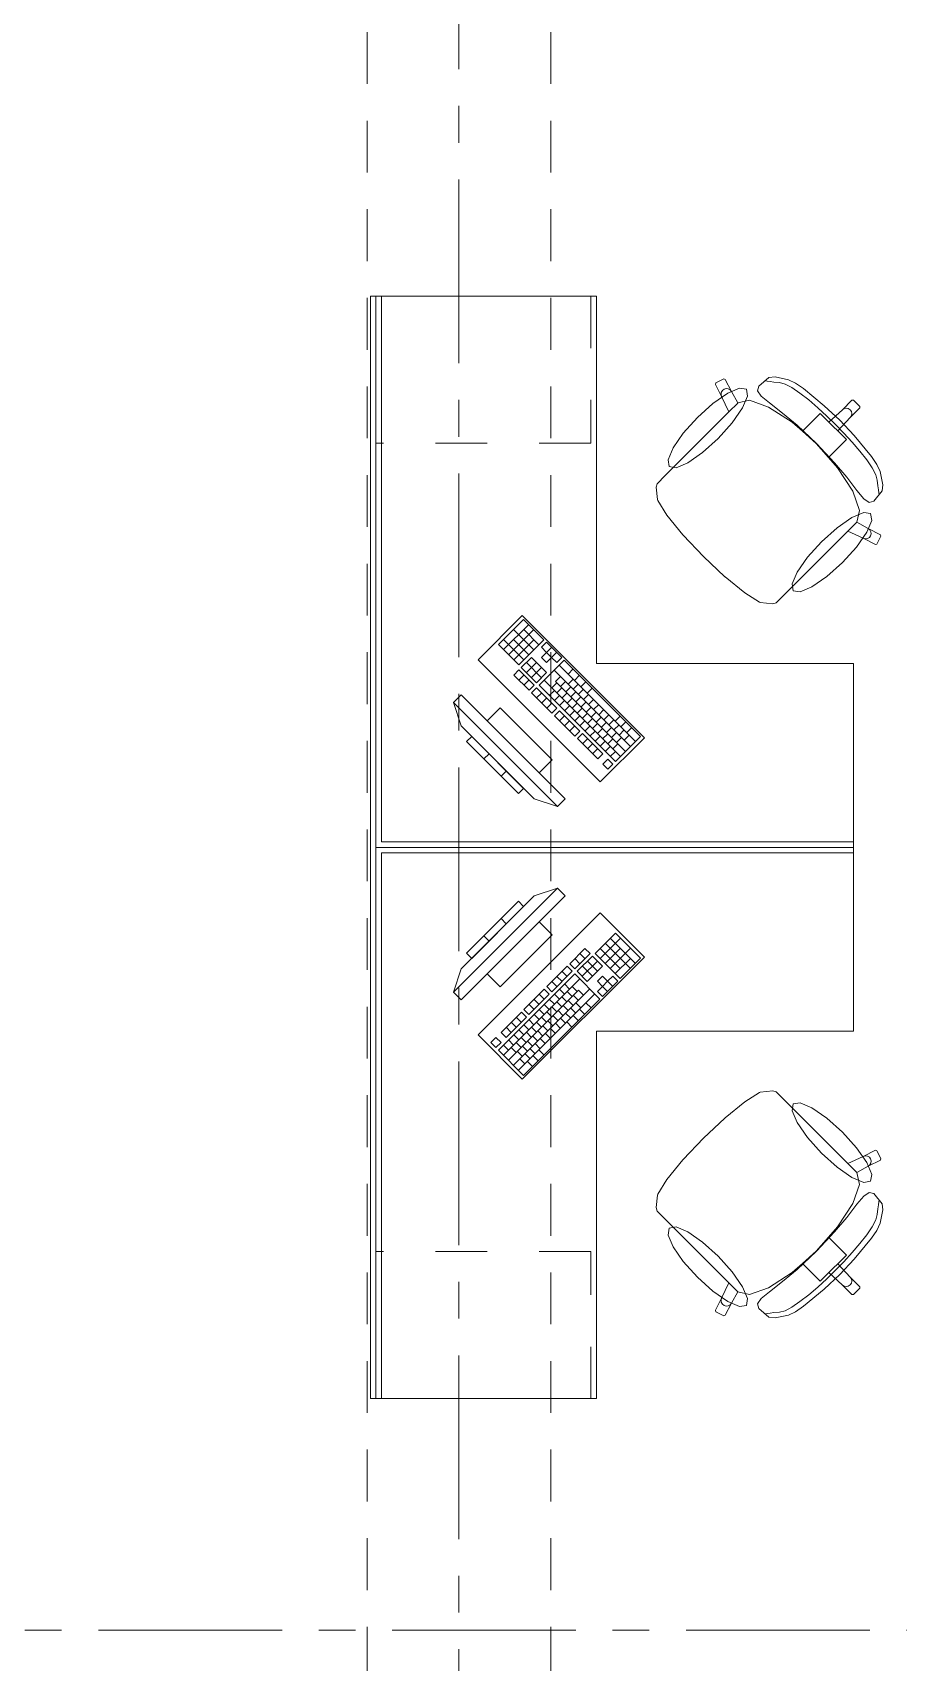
# Model space of a CAD drawing. Header units: inches. Extents: x -38 to 5698, y -33 to 92.
# Drawn here: x 107.659 to 110.017, y 9.914 to 14.35 of the extents above; entities that cross this region are included whole.
import ezdxf

# ---------------------------------------------------------------- set-up
doc = ezdxf.new("R2010")
doc.units = ezdxf.units.IN
doc.header["$MEASUREMENT"] = 0
for name, pattern in [('Hidden Line', [0.195611, 0.141111, -0.0545]), ('Punto & Raya', [0.65, 0.5, -0.075, 0, -0.075]), ('Rayas', [0.282222, 0.141111, -0.141111])]:
    doc.linetypes.add(name, pattern=pattern)
for name, color, linetype in [('02 _ ARQ _ ALB _ Ejes Generales', 7, 'Continuous'), ('08 _ STR _ EXT _ 09 Vigas', 7, 'Continuous'), ('Interior - Mobiliario', 7, 'Continuous'), ('Marcador - Secciones', 251, 'Continuous')]:
    doc.layers.add(name, color=color, linetype=linetype)

msp = doc.modelspace()

# ---------------------------------------------------------------- linework, layer by layer
at = {"layer": '02 _ ARQ _ ALB _ Ejes Generales', "color": 252, "linetype": 'Punto & Raya', "lineweight": 13}
msp.add_line((108.82, 3.05), (108.82, 44.9), dxfattribs=at)
at = {"layer": '08 _ STR _ EXT _ 09 Vigas', "color": 251, "linetype": 'Hidden Line', "lineweight": 13}
for p, q in [((108.57, 7.7), (108.57, 16.9)), ((109.07, 7.7), (109.07, 16.9))]:
    msp.add_line(p, q, dxfattribs=at)
at = {"layer": 'Interior - Mobiliario', "color": 175, "linetype": 'Continuous', "lineweight": 13}
for p, q in [((108.5792, 13.6324), (108.6092, 13.6324)), ((108.5792, 12.1474), (108.5792, 13.6324)), ((108.6092, 13.6324), (108.6092, 12.1474)), ((109.5183, 13.3922), (109.5196, 13.3963)), ((109.5196, 13.3963), (109.541, 13.4071)), ((109.541, 13.4071), (109.545, 13.4058)), ((109.545, 13.4058), (109.562, 13.3727)), ((109.6364, 13.3878), (109.6642, 13.4109)), ((109.6589, 13.4013), (109.6544, 13.4021)), ((109.667, 13.4005), (109.6589, 13.4013)), ((109.6642, 13.4109), (109.681, 13.4128)), ((109.6777, 13.3985), (109.667, 13.4005)), ((109.6931, 13.3973), (109.6777, 13.3985)), ((109.681, 13.4128), (109.7171, 13.4051)), ((109.7079, 13.3934), (109.6931, 13.3973)), ((109.7171, 13.4051), (109.7364, 13.3961)), ((109.7364, 13.3961), (109.7581, 13.3812)), ((109.5353, 13.3591), (109.5183, 13.3922)), ((109.5337, 13.3648), (109.5343, 13.3706)), ((109.5353, 13.3591), (109.5337, 13.3648)), ((109.5343, 13.3706), (109.5372, 13.3757)), ((109.5549, 13.3174), (109.5353, 13.3591)), ((109.5372, 13.3757), (109.5418, 13.3793)), ((109.5418, 13.3793), (109.5474, 13.3809)), ((109.5474, 13.3809), (109.5532, 13.3802)), ((109.5532, 13.3802), (109.5583, 13.3773)), ((109.5583, 13.3773), (109.562, 13.3727)), ((109.562, 13.3727), (109.5793, 13.3417)), ((109.633, 13.3748), (109.6364, 13.3878)), ((109.643, 13.3605), (109.633, 13.3748)), ((109.6653, 13.3419), (109.643, 13.3605)), ((109.7267, 13.3835), (109.7079, 13.3934)), ((109.7486, 13.3686), (109.7267, 13.3835)), ((109.7724, 13.35), (109.7486, 13.3686)), ((109.7581, 13.3812), (109.8148, 13.3344)), ((109.407, 13.1695), (109.5549, 13.3174)), ((109.5791, 13.3416), (109.5549, 13.3174)), ((109.5791, 13.3416), (109.5793, 13.3417)), ((109.5793, 13.3417), (109.6113, 13.3491)), ((109.6113, 13.3491), (109.6632, 13.3308)), ((109.6632, 13.3308), (109.7271, 13.2894)), ((109.7014, 13.314), (109.6653, 13.3419)), ((109.7407, 13.2813), (109.7014, 13.314)), ((109.7971, 13.3289), (109.7724, 13.35)), ((109.7826, 13.292), (109.8037, 13.3132)), ((109.8218, 13.3063), (109.7971, 13.3289)), ((109.8037, 13.3132), (109.8274, 13.2895)), ((109.8148, 13.3344), (109.857, 13.2952)), ((109.8452, 13.2835), (109.8218, 13.3063)), ((109.8274, 13.2895), (109.8639, 13.3235)), ((109.8639, 13.3235), (109.89, 13.3496)), ((109.8639, 13.3235), (109.8687, 13.3267)), ((109.8687, 13.3267), (109.8745, 13.3279)), ((109.8745, 13.3279), (109.8802, 13.3267)), ((109.8802, 13.3267), (109.8851, 13.3234)), ((109.8884, 13.3185), (109.8851, 13.3234)), ((109.8852, 13.3022), (109.9113, 13.3282)), ((109.8852, 13.3022), (109.8885, 13.307)), ((109.8896, 13.3128), (109.8884, 13.3185)), ((109.8885, 13.307), (109.8896, 13.3128)), ((109.89, 13.3496), (109.8942, 13.3496)), ((109.8942, 13.3496), (109.9028, 13.341)), ((109.9113, 13.3325), (109.9028, 13.341)), ((109.9113, 13.3282), (109.9113, 13.3325)), ((109.7271, 13.2894), (109.7552, 13.2646)), ((109.7935, 13.2318), (109.7407, 13.2813)), ((109.7552, 13.2646), (109.7826, 13.292)), ((109.7552, 13.2646), (109.793, 13.2313)), ((109.8274, 13.2895), (109.8393, 13.2776)), ((109.8512, 13.2656), (109.8393, 13.2776)), ((109.8452, 13.2835), (109.868, 13.26)), ((109.8512, 13.2656), (109.8852, 13.3022)), ((109.8749, 13.242), (109.8512, 13.2656)), ((109.8961, 13.253), (109.857, 13.2952)), ((109.8264, 13.1935), (109.793, 13.2313)), ((109.7935, 13.2318), (109.843, 13.179)), ((109.8264, 13.1935), (109.8537, 13.2208)), ((109.8537, 13.2208), (109.8749, 13.242)), ((109.868, 13.26), (109.8906, 13.2354)), ((109.8906, 13.2354), (109.9117, 13.2107)), ((109.9429, 13.1963), (109.8961, 13.253)), ((109.8511, 13.1653), (109.8264, 13.1935)), ((109.843, 13.179), (109.8757, 13.1397)), ((109.9117, 13.2107), (109.9303, 13.1868)), ((109.9303, 13.1868), (109.9452, 13.165)), ((109.9578, 13.1746), (109.9429, 13.1963)), ((109.9668, 13.1554), (109.9578, 13.1746)), ((109.3595, 13.1221), (109.3815, 13.144)), ((109.3815, 13.144), (109.407, 13.1695)), ((109.8925, 13.1015), (109.8511, 13.1653)), ((109.8757, 13.1397), (109.9036, 13.1035)), ((109.9452, 13.165), (109.9551, 13.1462)), ((109.9551, 13.1462), (109.959, 13.1314)), ((109.959, 13.1314), (109.9602, 13.116)), ((109.9745, 13.1193), (109.9668, 13.1554)), ((109.3567, 13.1128), (109.3595, 13.1221)), ((109.3607, 13.0788), (109.3567, 13.1128)), ((109.9108, 13.0495), (109.8925, 13.1015)), ((109.9036, 13.1035), (109.9222, 13.0813)), ((109.9495, 13.0747), (109.9727, 13.1025)), ((109.9602, 13.116), (109.9622, 13.1053)), ((109.9622, 13.1053), (109.963, 13.0972)), ((109.963, 13.0972), (109.9638, 13.0927)), ((109.9727, 13.1025), (109.9745, 13.1193)), ((109.3616, 13.0767), (109.3607, 13.0788)), ((109.3865, 13.0367), (109.3616, 13.0767)), ((109.9034, 13.0176), (109.9108, 13.0495)), ((109.9222, 13.0813), (109.9366, 13.0712)), ((109.9366, 13.0712), (109.9495, 13.0747)), ((109.43, 12.983), (109.3865, 13.0367)), ((109.9033, 13.0174), (109.8791, 12.9931)), ((109.9033, 13.0174), (109.9034, 13.0176)), ((109.9344, 13.0003), (109.9034, 13.0176)), ((109.939, 12.9966), (109.9344, 13.0003)), ((109.9675, 12.9833), (109.9344, 13.0003)), ((109.9419, 12.9915), (109.939, 12.9966)), ((109.4307, 12.9822), (109.43, 12.983)), ((109.4856, 12.9238), (109.4307, 12.9822)), ((109.7312, 12.8453), (109.8791, 12.9931)), ((109.8791, 12.9931), (109.9209, 12.9736)), ((109.9209, 12.9736), (109.9265, 12.9719)), ((109.9209, 12.9736), (109.954, 12.9566)), ((109.9265, 12.9719), (109.9323, 12.9726)), ((109.9323, 12.9726), (109.9374, 12.9754)), ((109.9374, 12.9754), (109.941, 12.98)), ((109.941, 12.98), (109.9426, 12.9857)), ((109.9426, 12.9857), (109.9419, 12.9915)), ((109.954, 12.9566), (109.958, 12.9579)), ((109.958, 12.9579), (109.9688, 12.9792)), ((109.9688, 12.9792), (109.9675, 12.9833)), ((109.4856, 12.9238), (109.5439, 12.869)), ((109.5439, 12.869), (109.5447, 12.8683)), ((109.5447, 12.8683), (109.5984, 12.8248)), ((109.5984, 12.8248), (109.6384, 12.7998)), ((109.6838, 12.7978), (109.7057, 12.8198)), ((109.7057, 12.8198), (109.7312, 12.8453)), ((109.6384, 12.7998), (109.6406, 12.7989)), ((109.6406, 12.7989), (109.6745, 12.795)), ((109.6745, 12.795), (109.6838, 12.7978)), ((108.9961, 12.7529), (108.9276, 12.6843)), ((109.01, 12.7391), (108.9414, 12.6705)), ((109.0515, 12.6975), (108.9961, 12.7529)), ((108.9967, 12.6427), (108.9413, 12.698)), ((109.0238, 12.7252), (108.9553, 12.6566)), ((109.0241, 12.6701), (108.9687, 12.7255)), ((109.0104, 12.6564), (108.9688, 12.6979)), ((109.024, 12.6976), (108.9691, 12.6428)), ((108.983, 12.6289), (109.0515, 12.6975)), ((109.0378, 12.6838), (108.9963, 12.7253)), ((109.0584, 12.6906), (109.0447, 12.6769)), ((109.1, 12.649), (109.0584, 12.6906)), ((108.9276, 12.6843), (108.983, 12.6289)), ((109.0173, 12.6494), (108.9899, 12.622)), ((109.0588, 12.6079), (109.0173, 12.6494)), ((109.1069, 12.6421), (109.0383, 12.5736)), ((109.0447, 12.6769), (109.0586, 12.663)), ((109.0586, 12.663), (109.0449, 12.6493)), ((109.0449, 12.6493), (109.0587, 12.6355)), ((109.0723, 12.6767), (109.0586, 12.663)), ((109.0724, 12.6492), (109.0586, 12.663)), ((109.0587, 12.6355), (109.0724, 12.6492)), ((109.0861, 12.6629), (109.0724, 12.6492)), ((109.0724, 12.6492), (109.0863, 12.6353)), ((109.0863, 12.6353), (109.1, 12.649)), ((109.3146, 12.4344), (109.1069, 12.6421)), ((108.983, 12.6152), (108.9693, 12.6014)), ((108.9693, 12.6014), (109.0109, 12.5599)), ((109.0246, 12.5736), (108.983, 12.6152)), ((108.9969, 12.6013), (108.9832, 12.5876)), ((108.9899, 12.622), (109.0314, 12.5805)), ((109.0451, 12.5942), (109.0036, 12.6357)), ((109.0312, 12.6356), (109.0037, 12.6082)), ((109.045, 12.6218), (109.0176, 12.5943)), ((109.0314, 12.5805), (109.0588, 12.6079)), ((109.2872, 12.407), (109.0795, 12.6147)), ((109.0968, 12.5974), (109.0831, 12.5837)), ((109.3009, 12.4207), (109.0932, 12.6284)), ((109.1311, 12.6179), (109.1174, 12.6042)), ((109.1485, 12.6006), (109.1347, 12.5869)), ((109.0107, 12.5875), (108.997, 12.5738)), ((109.0109, 12.5599), (109.0246, 12.5736)), ((109.0315, 12.5667), (109.0178, 12.553)), ((109.0178, 12.553), (109.0732, 12.4976)), ((109.0869, 12.5113), (109.0315, 12.5667)), ((109.0453, 12.5528), (109.0316, 12.5391)), ((109.0383, 12.5736), (109.2461, 12.3658)), ((109.2598, 12.3796), (109.0521, 12.5873)), ((109.0798, 12.5596), (109.066, 12.5459)), ((109.0865, 12.5802), (109.0728, 12.5665)), ((109.2735, 12.3933), (109.0831, 12.5837)), ((109.1004, 12.5664), (109.0867, 12.5526)), ((109.1106, 12.5835), (109.0969, 12.5698)), ((109.1142, 12.5525), (109.1005, 12.5388)), ((109.1245, 12.5697), (109.1108, 12.556)), ((109.1313, 12.5903), (109.1176, 12.5766)), ((109.1383, 12.5558), (109.1246, 12.5421)), ((109.1451, 12.5765), (109.1314, 12.5628)), ((109.159, 12.5626), (109.1453, 12.5489)), ((109.1658, 12.5833), (109.1521, 12.5696)), ((109.1831, 12.566), (109.1694, 12.5522)), ((108.8265, 12.5476), (108.8053, 12.5264)), ((108.8053, 12.5264), (109.0881, 12.2435)), ((108.8053, 12.5264), (108.8265, 12.4627)), ((109.1093, 12.2647), (108.8265, 12.5476)), ((108.9325, 12.5122), (108.8972, 12.4769)), ((109.074, 12.3708), (108.9325, 12.5122)), ((109.0592, 12.539), (109.0455, 12.5253)), ((109.073, 12.5252), (109.0593, 12.5114)), ((109.0732, 12.4976), (109.0869, 12.5113)), ((109.0936, 12.5457), (109.0799, 12.532)), ((109.1074, 12.5319), (109.0937, 12.5182)), ((109.1213, 12.518), (109.1076, 12.5043)), ((109.1281, 12.5387), (109.1144, 12.525)), ((109.1419, 12.5248), (109.1282, 12.5111)), ((109.1522, 12.542), (109.1385, 12.5283)), ((109.1558, 12.511), (109.1421, 12.4973)), ((109.166, 12.5281), (109.1523, 12.5144)), ((109.1728, 12.5488), (109.1591, 12.5351)), ((109.1799, 12.5143), (109.1662, 12.5006)), ((109.1867, 12.5349), (109.173, 12.5212)), ((109.2005, 12.5211), (109.1868, 12.5074)), ((108.8972, 12.4769), (109.0386, 12.3355)), ((109.0938, 12.5044), (109.0801, 12.4907)), ((109.0801, 12.4907), (109.1355, 12.4353)), ((109.1492, 12.449), (109.0938, 12.5044)), ((109.1076, 12.4905), (109.0939, 12.4768)), ((109.1215, 12.4767), (109.1078, 12.463)), ((109.1351, 12.5042), (109.1214, 12.4905)), ((109.149, 12.4903), (109.1353, 12.4766)), ((109.1628, 12.4765), (109.1491, 12.4628)), ((109.1696, 12.4971), (109.1559, 12.4834)), ((109.1835, 12.4833), (109.1698, 12.4696)), ((109.1937, 12.5005), (109.18, 12.4867)), ((109.1973, 12.4694), (109.1836, 12.4557)), ((109.2076, 12.4866), (109.1939, 12.4729)), ((109.2144, 12.5072), (109.2007, 12.4935)), ((109.2214, 12.4728), (109.2077, 12.459)), ((109.2282, 12.4934), (109.2145, 12.4797)), ((109.2421, 12.4795), (109.2283, 12.4658)), ((109.2559, 12.4657), (109.2422, 12.452)), ((109.2592, 12.4898), (109.2455, 12.4761)), ((109.2748, 12.4742), (109.2611, 12.4605)), ((109.0245, 12.2647), (108.8265, 12.4627)), ((108.8548, 12.4344), (108.8406, 12.4203)), ((108.8406, 12.4203), (108.982, 12.2789)), ((108.9962, 12.293), (108.8548, 12.4344)), ((109.1353, 12.4628), (109.1216, 12.4491)), ((109.1355, 12.4353), (109.1492, 12.449)), ((109.1561, 12.4421), (109.1424, 12.4284)), ((109.1424, 12.4284), (109.1978, 12.373)), ((109.2115, 12.3867), (109.1561, 12.4421)), ((109.17, 12.4282), (109.1562, 12.4145)), ((109.1767, 12.4626), (109.163, 12.4489)), ((109.1905, 12.4488), (109.1768, 12.4351)), ((109.2044, 12.4349), (109.1907, 12.4212)), ((109.2112, 12.4556), (109.1975, 12.4419)), ((109.2182, 12.4211), (109.2045, 12.4074)), ((109.225, 12.4417), (109.2113, 12.428)), ((109.2353, 12.4589), (109.2216, 12.4452)), ((109.2389, 12.4279), (109.2252, 12.4142)), ((109.2491, 12.4451), (109.2354, 12.4313)), ((109.2461, 12.3658), (109.3146, 12.4344)), ((109.263, 12.4312), (109.2493, 12.4175)), ((109.2698, 12.4519), (109.256, 12.4381)), ((109.2836, 12.438), (109.2699, 12.4243)), ((109.2904, 12.4586), (109.2767, 12.4449)), ((108.9019, 12.3873), (108.8877, 12.3732)), ((109.1838, 12.4144), (109.1701, 12.4007)), ((109.1977, 12.4005), (109.1839, 12.3868)), ((109.1978, 12.373), (109.2115, 12.3867)), ((109.2321, 12.4072), (109.2184, 12.3935)), ((109.2459, 12.3934), (109.2322, 12.3797)), ((109.2527, 12.414), (109.239, 12.4003)), ((108.949, 12.3402), (108.9349, 12.326)), ((109.0386, 12.3355), (109.074, 12.3708)), ((109.2254, 12.3728), (109.2116, 12.3591)), ((109.2116, 12.3591), (109.2255, 12.3453)), ((109.2392, 12.359), (109.2254, 12.3728)), ((109.2255, 12.3453), (109.2392, 12.359)), ((108.982, 12.2789), (108.9962, 12.293)), ((109.0881, 12.2435), (109.0245, 12.2647)), ((109.0881, 12.2435), (109.1093, 12.2647)), ((108.5792, 12.1174), (108.5792, 12.1474)), ((108.5792, 10.6324), (108.5792, 12.1174)), ((108.6092, 12.1474), (109.8942, 12.1474)), ((108.6092, 12.1174), (108.6092, 10.6324)), ((109.8942, 12.1174), (108.6092, 12.1174)), ((109.8942, 12.1474), (109.8942, 12.1174)), ((109.0881, 12.0213), (108.8053, 11.7385)), ((109.0881, 12.0213), (109.0245, 12.0001)), ((109.1093, 12.0001), (109.0881, 12.0213)), ((108.8265, 11.7173), (109.1093, 12.0001)), ((108.8265, 11.8021), (109.0245, 12.0001)), ((108.982, 11.986), (108.8406, 11.8446)), ((108.9962, 11.9718), (108.982, 11.986)), ((108.8548, 11.8304), (108.9962, 11.9718)), ((108.949, 11.9247), (108.9349, 11.9389)), ((108.9019, 11.8776), (108.8877, 11.8917)), ((109.0386, 11.9294), (108.8972, 11.788)), ((108.9325, 11.7526), (109.074, 11.8941)), ((109.074, 11.8941), (109.0386, 11.9294)), ((109.2461, 11.899), (109.1907, 11.8436)), ((109.3146, 11.8305), (109.2461, 11.899)), ((108.8406, 11.8446), (108.8548, 11.8304)), ((109.1632, 11.8573), (109.1216, 11.8157)), ((109.1353, 11.802), (109.1769, 11.8436)), ((109.163, 11.8297), (109.1493, 11.8434)), ((109.1769, 11.8436), (109.1632, 11.8573)), ((109.1907, 11.8436), (109.2592, 11.7751)), ((109.2044, 11.8299), (109.2598, 11.8853)), ((109.2594, 11.8026), (109.2045, 11.8575)), ((109.2181, 11.8162), (109.2596, 11.8578)), ((109.2869, 11.8028), (109.2184, 11.8713)), ((109.2318, 11.8025), (109.2872, 11.8579)), ((109.3008, 11.8166), (109.2322, 11.8852)), ((108.8053, 11.7385), (108.8265, 11.8021)), ((109.1147, 11.8088), (109.0593, 11.7534)), ((109.1284, 11.7951), (109.1147, 11.8088)), ((109.1216, 11.8157), (109.1353, 11.802)), ((109.1492, 11.8159), (109.1355, 11.8296)), ((109.1837, 11.8367), (109.1422, 11.7952)), ((109.1559, 11.7815), (109.1975, 11.823)), ((109.1835, 11.7816), (109.156, 11.809)), ((109.1696, 11.7678), (109.2112, 11.8093)), ((109.1973, 11.7954), (109.1699, 11.8229)), ((109.2112, 11.8093), (109.1837, 11.8367)), ((109.2455, 11.7888), (109.2871, 11.8303)), ((109.2592, 11.7751), (109.3146, 11.8305)), ((108.8972, 11.788), (108.9325, 11.7526)), ((109.1353, 11.7883), (108.9276, 11.5805)), ((108.9413, 11.5668), (109.149, 11.7745)), ((109.073, 11.7397), (109.1284, 11.7951)), ((109.0869, 11.7536), (109.0732, 11.7673)), ((109.1007, 11.7674), (109.087, 11.7811)), ((109.1146, 11.7813), (109.1009, 11.795)), ((109.1213, 11.7468), (109.1076, 11.7606)), ((109.1419, 11.7401), (109.1282, 11.7538)), ((109.2038, 11.7197), (109.1353, 11.7883)), ((109.1422, 11.7952), (109.1696, 11.7678)), ((109.2109, 11.7542), (109.1971, 11.7403)), ((109.211, 11.7817), (109.1972, 11.7679)), ((109.1972, 11.7679), (109.2109, 11.7542)), ((109.2108, 11.7266), (109.2523, 11.7682)), ((109.2109, 11.7542), (109.2248, 11.768)), ((109.2246, 11.7405), (109.2109, 11.7542)), ((109.2248, 11.768), (109.211, 11.7817)), ((109.2386, 11.7819), (109.2248, 11.768)), ((109.2385, 11.7543), (109.2248, 11.768)), ((109.2523, 11.7682), (109.2386, 11.7819)), ((108.8053, 11.7385), (108.8265, 11.7173)), ((108.955, 11.5531), (109.1454, 11.7435)), ((108.9687, 11.5394), (109.1764, 11.7471)), ((108.9824, 11.5257), (109.1901, 11.7334)), ((108.9961, 11.512), (109.2038, 11.7197)), ((109.0524, 11.7465), (108.997, 11.6911)), ((109.0107, 11.6774), (109.0661, 11.7328)), ((109.0384, 11.7051), (109.0247, 11.7188)), ((109.0523, 11.719), (109.0385, 11.7327)), ((109.0661, 11.7328), (109.0524, 11.7465)), ((109.0593, 11.7534), (109.073, 11.7397)), ((109.0798, 11.7053), (109.066, 11.719)), ((109.0936, 11.7192), (109.0799, 11.7329)), ((109.1004, 11.6985), (109.0867, 11.7122)), ((109.1074, 11.733), (109.0937, 11.7467)), ((109.1142, 11.7124), (109.1005, 11.7261)), ((109.1281, 11.7262), (109.1144, 11.7399)), ((109.1314, 11.7021), (109.1177, 11.7158)), ((109.1453, 11.716), (109.1315, 11.7297)), ((109.1591, 11.7298), (109.1454, 11.7435)), ((109.1971, 11.7403), (109.2108, 11.7266)), ((108.9901, 11.6842), (108.9347, 11.6288)), ((108.9484, 11.6151), (109.0038, 11.6705)), ((108.9899, 11.6566), (108.9762, 11.6704)), ((109.0038, 11.6705), (108.9901, 11.6842)), ((108.997, 11.6911), (109.0107, 11.6774)), ((109.0246, 11.6913), (109.0109, 11.705)), ((109.0382, 11.6638), (109.0245, 11.6775)), ((109.0521, 11.6776), (109.0383, 11.6913)), ((109.0588, 11.657), (109.0451, 11.6707)), ((109.0659, 11.6915), (109.0522, 11.7052)), ((109.0727, 11.6708), (109.059, 11.6845)), ((109.0865, 11.6847), (109.0728, 11.6984)), ((109.0899, 11.6606), (109.0762, 11.6743)), ((109.1037, 11.6744), (109.09, 11.6881)), ((109.1105, 11.6538), (109.0968, 11.6675)), ((109.1176, 11.6883), (109.1039, 11.702)), ((109.1244, 11.6676), (109.1106, 11.6813)), ((109.1382, 11.6815), (109.1245, 11.6952)), ((109.145, 11.6608), (109.1313, 11.6745)), ((109.1521, 11.6953), (109.1383, 11.709)), ((109.1623, 11.6781), (109.1486, 11.6919)), ((109.1796, 11.6955), (109.1659, 11.7092)), ((108.9347, 11.6288), (108.9484, 11.6151)), ((108.9623, 11.6289), (108.9485, 11.6427)), ((108.9761, 11.6428), (108.9624, 11.6565)), ((108.9828, 11.6084), (108.9691, 11.6221)), ((108.9967, 11.6222), (108.983, 11.6359)), ((109.0105, 11.6361), (108.9968, 11.6498)), ((109.0173, 11.6154), (109.0036, 11.6291)), ((109.0244, 11.6499), (109.0106, 11.6636)), ((109.0312, 11.6293), (109.0174, 11.643)), ((109.045, 11.6431), (109.0313, 11.6568)), ((109.0483, 11.619), (109.0346, 11.6327)), ((109.0622, 11.6329), (109.0485, 11.6466)), ((109.069, 11.6122), (109.0553, 11.6259)), ((109.076, 11.6467), (109.0623, 11.6604)), ((109.0828, 11.6261), (109.0691, 11.6398)), ((109.0967, 11.6399), (109.0829, 11.6536)), ((109.1277, 11.6435), (109.114, 11.6572)), ((108.9208, 11.615), (108.907, 11.6011)), ((108.907, 11.6011), (108.9207, 11.5874)), ((108.9207, 11.5874), (108.9346, 11.6012)), ((108.9346, 11.6012), (108.9208, 11.615)), ((108.9276, 11.5805), (108.9961, 11.512)), ((108.9551, 11.5807), (108.9414, 11.5944)), ((108.969, 11.5945), (108.9553, 11.6082)), ((108.9758, 11.5739), (108.962, 11.5876)), ((108.9896, 11.5877), (108.9759, 11.6014)), ((108.9929, 11.5636), (108.9792, 11.5773)), ((109.0035, 11.6016), (108.9897, 11.6153)), ((109.0068, 11.5775), (108.9931, 11.5912)), ((109.0206, 11.5913), (109.0069, 11.605)), ((109.0274, 11.5707), (109.0137, 11.5844)), ((109.0345, 11.6052), (109.0208, 11.6189)), ((109.0413, 11.5845), (109.0276, 11.5983)), ((109.0515, 11.5674), (109.0378, 11.5811)), ((109.0551, 11.5984), (109.0414, 11.6121)), ((108.9997, 11.543), (108.986, 11.5567)), ((109.0136, 11.5568), (108.9999, 11.5706)), ((109.0204, 11.5362), (109.0067, 11.5499)), ((109.0359, 11.5518), (109.0222, 11.5655)), ((109.5984, 11.4401), (109.6384, 11.465)), ((109.6384, 11.465), (109.6406, 11.4659)), ((109.6406, 11.4659), (109.6745, 11.4699)), ((109.6745, 11.4699), (109.6838, 11.4671)), ((109.6838, 11.4671), (109.7057, 11.4451)), ((109.7057, 11.4451), (109.7312, 11.4196)), ((109.5447, 11.3966), (109.5984, 11.4401)), ((109.7312, 11.4196), (109.8791, 11.2717)), ((109.4856, 11.341), (109.5439, 11.3959)), ((109.5439, 11.3959), (109.5447, 11.3966)), ((109.4856, 11.341), (109.4307, 11.2827)), ((109.43, 11.2819), (109.3865, 11.2282)), ((109.4307, 11.2827), (109.43, 11.2819)), ((109.8791, 11.2717), (109.9209, 11.2913)), ((109.9033, 11.2475), (109.8791, 11.2717)), ((109.9209, 11.2913), (109.954, 11.3083)), ((109.9209, 11.2913), (109.9265, 11.2929)), ((109.9265, 11.2929), (109.9323, 11.2923)), ((109.9323, 11.2923), (109.9374, 11.2894)), ((109.9675, 11.2816), (109.9344, 11.2646)), ((109.939, 11.2683), (109.9344, 11.2646)), ((109.9374, 11.2894), (109.941, 11.2848)), ((109.9419, 11.2734), (109.939, 11.2683)), ((109.941, 11.2848), (109.9426, 11.2792)), ((109.9426, 11.2792), (109.9419, 11.2734)), ((109.954, 11.3083), (109.958, 11.307)), ((109.958, 11.307), (109.9688, 11.2856)), ((109.9688, 11.2856), (109.9675, 11.2816)), ((109.3865, 11.2282), (109.3616, 11.1882)), ((109.9033, 11.2475), (109.9034, 11.2473)), ((109.9344, 11.2646), (109.9034, 11.2473)), ((109.9034, 11.2473), (109.9108, 11.2153)), ((109.3607, 11.186), (109.3567, 11.1521)), ((109.3616, 11.1882), (109.3607, 11.186)), ((109.9108, 11.2153), (109.8925, 11.1634)), ((109.9036, 11.1613), (109.9222, 11.1836)), ((109.9222, 11.1836), (109.9366, 11.1936)), ((109.9366, 11.1936), (109.9495, 11.1902)), ((109.9495, 11.1902), (109.9727, 11.1624)), ((109.3567, 11.1521), (109.3595, 11.1428)), ((109.3595, 11.1428), (109.3815, 11.1209)), ((109.8925, 11.1634), (109.8511, 11.0995)), ((109.8757, 11.1252), (109.9036, 11.1613)), ((109.9551, 11.1187), (109.959, 11.1335)), ((109.959, 11.1335), (109.9602, 11.1489)), ((109.9602, 11.1489), (109.9622, 11.1596)), ((109.9622, 11.1596), (109.963, 11.1677)), ((109.963, 11.1677), (109.9638, 11.1722)), ((109.9745, 11.1456), (109.9668, 11.1095)), ((109.9727, 11.1624), (109.9745, 11.1456)), ((109.3815, 11.1209), (109.407, 11.0954)), ((109.407, 11.0954), (109.5549, 10.9475)), ((109.8511, 11.0995), (109.8264, 11.0714)), ((109.843, 11.0859), (109.8757, 11.1252)), ((109.9303, 11.078), (109.9452, 11.0999)), ((109.9578, 11.0902), (109.9429, 11.0685)), ((109.9452, 11.0999), (109.9551, 11.1187)), ((109.9668, 11.1095), (109.9578, 11.0902)), ((109.8264, 11.0714), (109.793, 11.0336)), ((109.7935, 11.0331), (109.843, 11.0859)), ((109.8264, 11.0714), (109.8537, 11.044)), ((109.8537, 11.044), (109.8749, 11.0229)), ((109.8906, 11.0295), (109.9117, 11.0542)), ((109.9429, 11.0685), (109.8961, 11.0118)), ((109.9117, 11.0542), (109.9303, 11.078)), ((109.7271, 10.9755), (109.7552, 11.0002)), ((109.7935, 11.0331), (109.7407, 10.9836)), ((109.7552, 11.0002), (109.793, 11.0336)), ((109.7552, 11.0002), (109.7826, 10.9729)), ((109.8452, 10.9814), (109.868, 11.0048)), ((109.8749, 11.0229), (109.8512, 10.9992)), ((109.8961, 11.0118), (109.857, 10.9696)), ((109.868, 11.0048), (109.8906, 11.0295)), ((109.6632, 10.9341), (109.7271, 10.9755)), ((109.7407, 10.9836), (109.7014, 10.9509)), ((109.7826, 10.9729), (109.8037, 10.9517)), ((109.8218, 10.9586), (109.7971, 10.936)), ((109.8037, 10.9517), (109.8274, 10.9754)), ((109.8148, 10.9305), (109.857, 10.9696)), ((109.8452, 10.9814), (109.8218, 10.9586)), ((109.8274, 10.9754), (109.8393, 10.9873)), ((109.8274, 10.9754), (109.8639, 10.9414)), ((109.8512, 10.9992), (109.8393, 10.9873)), ((109.8512, 10.9992), (109.8852, 10.9627)), ((109.8852, 10.9627), (109.8885, 10.9579)), ((109.8852, 10.9627), (109.9113, 10.9366)), ((109.8885, 10.9579), (109.8896, 10.9521)), ((109.5549, 10.9475), (109.5353, 10.9057)), ((109.5791, 10.9233), (109.5549, 10.9475)), ((109.562, 10.8922), (109.5793, 10.9232)), ((109.5791, 10.9233), (109.5793, 10.9232)), ((109.5793, 10.9232), (109.6113, 10.9158)), ((109.6113, 10.9158), (109.6632, 10.9341)), ((109.6653, 10.923), (109.643, 10.9044)), ((109.7014, 10.9509), (109.6653, 10.923)), ((109.7724, 10.9149), (109.7486, 10.8963)), ((109.7581, 10.8837), (109.8148, 10.9305)), ((109.7971, 10.936), (109.7724, 10.9149)), ((109.8639, 10.9414), (109.8687, 10.9381)), ((109.8639, 10.9414), (109.89, 10.9153)), ((109.8687, 10.9381), (109.8745, 10.937)), ((109.8745, 10.937), (109.8802, 10.9382)), ((109.8802, 10.9382), (109.8851, 10.9415)), ((109.8884, 10.9464), (109.8851, 10.9415)), ((109.8896, 10.9521), (109.8884, 10.9464)), ((109.89, 10.9153), (109.8942, 10.9153)), ((109.8942, 10.9153), (109.9028, 10.9238)), ((109.9113, 10.9324), (109.9028, 10.9238)), ((109.9113, 10.9366), (109.9113, 10.9324)), ((109.5353, 10.9057), (109.5183, 10.8726)), ((109.5183, 10.8726), (109.5196, 10.8686)), ((109.5196, 10.8686), (109.541, 10.8578)), ((109.5353, 10.9057), (109.5337, 10.9001)), ((109.5337, 10.9001), (109.5343, 10.8943)), ((109.5343, 10.8943), (109.5372, 10.8892)), ((109.5372, 10.8892), (109.5418, 10.8856)), ((109.5418, 10.8856), (109.5474, 10.884)), ((109.545, 10.8591), (109.562, 10.8922)), ((109.5474, 10.884), (109.5532, 10.8847)), ((109.5532, 10.8847), (109.5583, 10.8876)), ((109.5583, 10.8876), (109.562, 10.8922)), ((109.643, 10.9044), (109.633, 10.89)), ((109.633, 10.89), (109.6364, 10.8771)), ((109.6364, 10.8771), (109.6642, 10.8539)), ((109.6931, 10.8676), (109.6777, 10.8664)), ((109.7079, 10.8715), (109.6931, 10.8676)), ((109.7267, 10.8814), (109.7079, 10.8715)), ((109.7171, 10.8598), (109.7364, 10.8688)), ((109.7486, 10.8963), (109.7267, 10.8814)), ((109.7364, 10.8688), (109.7581, 10.8837)), ((109.541, 10.8578), (109.545, 10.8591)), ((109.6589, 10.8636), (109.6544, 10.8628)), ((109.667, 10.8644), (109.6589, 10.8636)), ((109.6642, 10.8539), (109.681, 10.8521)), ((109.6777, 10.8664), (109.667, 10.8644)), ((109.681, 10.8521), (109.7171, 10.8598)), ((108.6092, 10.6324), (108.5792, 10.6324))]:
    msp.add_line(p, q, dxfattribs=at)
at = {"layer": 'Interior - Mobiliario', "color": 175, "linetype": 'Rayas', "lineweight": 13}
for p, q in [((109.1792, 13.6324), (109.1792, 13.2324)), ((109.1792, 13.2324), (108.5942, 13.2324)), ((109.1792, 11.0324), (108.5942, 11.0324)), ((109.1792, 10.6324), (109.1792, 11.0324))]:
    msp.add_line(p, q, dxfattribs=at)
at = {"layer": 'Interior - Mobiliario', "color": 175, "linetype": 'Continuous', "lineweight": 13, "flags": 128}
for points in [[(108.5942, 12.1324), (108.5942, 13.6324), (109.1942, 13.6324), (109.1942, 12.6324), (109.8942, 12.6324), (109.8942, 12.1324)], [(109.4691, 13.3023), (109.5116, 13.3404), (109.5519, 13.3685), (109.584, 13.3821), (109.6029, 13.3792), (109.6058, 13.3603), (109.5922, 13.3282), (109.5642, 13.2878), (109.526, 13.2454), (109.4835, 13.2072), (109.4432, 13.1792), (109.4111, 13.1656), (109.3922, 13.1685), (109.3893, 13.1874), (109.4029, 13.2194), (109.4309, 13.2598)], [(109.864, 12.9074), (109.9022, 12.9498), (109.9302, 12.9902), (109.9438, 13.0223), (109.9409, 13.0412), (109.922, 13.0441), (109.8899, 13.0304), (109.8496, 13.0024), (109.8071, 12.9643), (109.7689, 12.9218), (109.7409, 12.8814), (109.7273, 12.8494), (109.7302, 12.8304), (109.7491, 12.8276), (109.7812, 12.8412), (109.8215, 12.8692)], [(109.2048, 12.3107), (109.325, 12.4309), (108.9926, 12.7633), (108.8724, 12.643)], [(108.5942, 12.1324), (108.5942, 10.6324), (109.1942, 10.6324), (109.1942, 11.6324), (109.8942, 11.6324), (109.8942, 12.1324)], [(108.8724, 11.6218), (108.9926, 11.5016), (109.325, 11.834), (109.2048, 11.9542)], [(109.864, 11.3575), (109.9022, 11.315), (109.9302, 11.2747), (109.9438, 11.2426), (109.9409, 11.2237), (109.922, 11.2208), (109.8899, 11.2344), (109.8496, 11.2624), (109.8071, 11.3006), (109.7689, 11.3431), (109.7409, 11.3834), (109.7273, 11.4155), (109.7302, 11.4344), (109.7491, 11.4373), (109.7812, 11.4237), (109.8215, 11.3957)], [(109.4691, 10.9626), (109.5116, 10.9244), (109.5519, 10.8964), (109.584, 10.8828), (109.6029, 10.8857), (109.6058, 10.9046), (109.5922, 10.9367), (109.5642, 10.977), (109.526, 11.0195), (109.4835, 11.0577), (109.4432, 11.0857), (109.4111, 11.0993), (109.3922, 11.0964), (109.3893, 11.0775), (109.4029, 11.0454), (109.4309, 11.0051)]]:
    msp.add_lwpolyline(points, close=True, dxfattribs=at)
at = {"layer": 'Marcador - Secciones', "color": 251, "linetype": 'Punto & Raya', "lineweight": 13}
msp.add_line((97.4384, 10.0018), (138.8506, 10.0018), dxfattribs=at)

doc.saveas('drawing.dxf')
